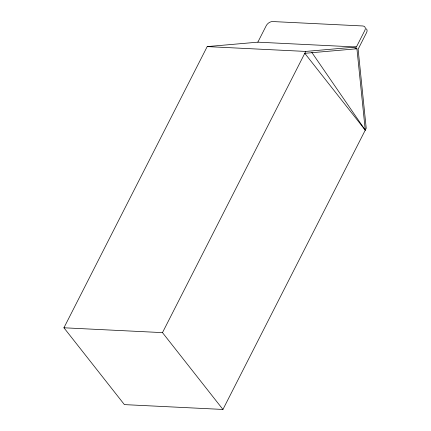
<?xml version="1.0" encoding="UTF-8"?>
<svg xmlns="http://www.w3.org/2000/svg" width="431" height="431" viewBox="0 0 431 431"><rect width="100%" height="100%" fill="white"/><g stroke="black" fill="none" stroke-linecap="round" stroke-linejoin="round"><path stroke-width="0.65" d="M366.328 28.845A5.42 3.432 -38.2 0 1 366.544 32.67L358.118 49.199L366.221 128.26L222.946 409.45L124.397 404.612L63.928 327.786L207.203 46.596L257.84 42.168L356.394 47.006L364.815 30.477A5.42 3.432 -38.2 0 0 362.783 25.973L272.678 21.55A5.42 3.432 -38.2 0 0 266.266 25.639L257.84 42.168M222.946 409.45L162.482 332.624L305.751 51.429L356.394 47.006M356.922 48.762L304.792 53.32L365.262 130.146L356.922 48.762L354.923 48.665M207.203 46.596L305.751 51.429M63.928 327.786L162.482 332.624M311.818 52.41L365.262 130.146"/></g></svg>
